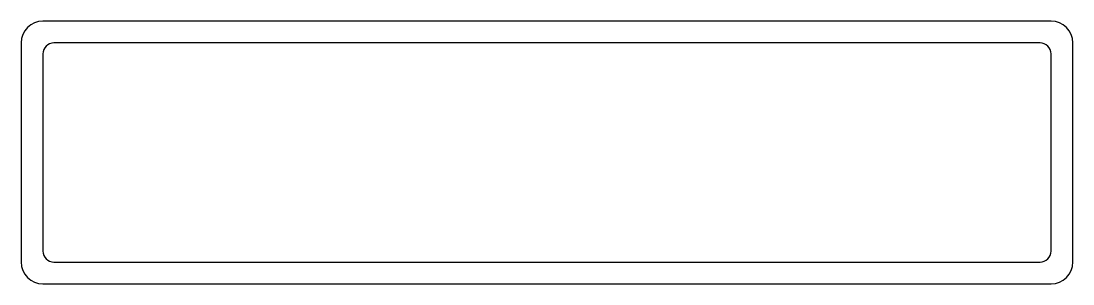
# Model space of a CAD drawing. Header units: inches. Extents: x -74 to 78, y 0 to 38.
import ezdxf

# ---------------------------------------------------------------- set-up
doc = ezdxf.new("R2010")
doc.units = ezdxf.units.IN
doc.header["$MEASUREMENT"] = 0

msp = doc.modelspace()

# ---------------------------------------------------------------- linework, layer by layer
at = {"color": 7}
for p, q in [((75.23, 38.02), (-70.81, 38.02)), ((-73.99, 34.84), (-73.99, 3.1)), ((73.64, 34.84), (-69.23, 34.84)), ((78.41, 3.1), (78.41, 34.84)), ((-70.82, 33.25), (-70.82, 4.68)), ((75.23, 4.68), (75.23, 33.25)), ((-69.23, 3.09), (73.64, 3.09)), ((-70.81, -0.08), (75.23, -0.08))]:
    msp.add_line(p, q, dxfattribs=at)
for centre, radius, start, end in [((-70.81, 34.84), 3.18, 90, 180), ((75.23, 34.84), 3.18, 0, 90), ((-69.23, 33.25), 1.59, 90, 180), ((73.64, 33.25), 1.59, 0, 90), ((-69.23, 4.68), 1.59, 180, 270), ((73.64, 4.68), 1.59, 270, 360), ((-70.81, 3.1), 3.18, 180, 270), ((75.23, 3.1), 3.18, 270, 360)]:
    msp.add_arc(centre, radius, start, end, dxfattribs=at)

doc.saveas('drawing.dxf')
